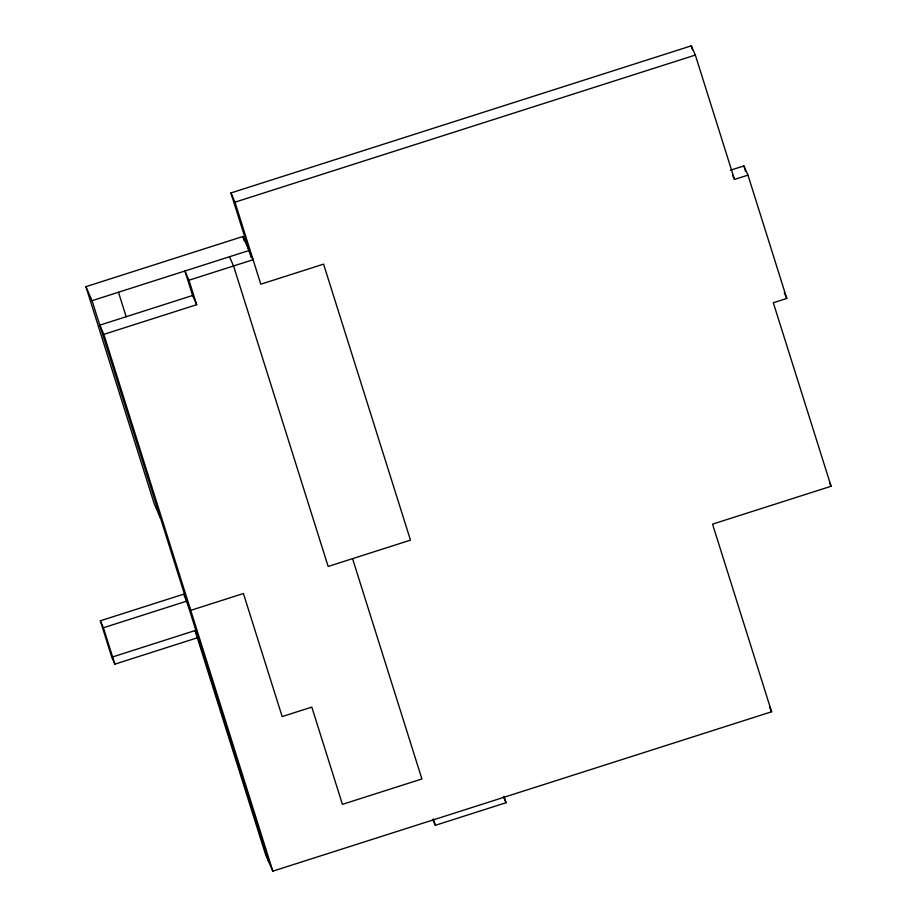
<?xml version="1.0" encoding="UTF-8"?>
<svg xmlns="http://www.w3.org/2000/svg" width="917" height="917" viewBox="0 0 917 917"><rect width="100%" height="100%" fill="white"/><g stroke="black" fill="none" stroke-linecap="round" stroke-linejoin="round"><path stroke-width="1.38" d="M251.235 257.517L230.912 192.96L691.28 45.85L695.338 55.066L734.494 179.434L747.974 175.124L786.797 298.438L773.318 302.748L831.1 486.262L712.543 524.146L771.61 711.764L272.842 871.15L265.712 854.976L195.057 630.575L111.794 657.191L100.343 620.798L183.606 594.193L190.736 610.367L243.418 593.528L282.161 716.578L311.803 707.11L342.419 804.358L421.912 778.957L352.552 558.659M230.912 192.96L234.97 202.176L695.338 55.066M160.601 518.323L154.423 504.327L85.9 286.677L242.856 236.517L253.092 259.729L188.959 280.224L184.902 271.008L192.604 295.492L196.674 304.696L103.839 334.361L99.781 325.157L192.604 295.492M85.9 286.677L92.067 300.673L249.034 250.513M730.436 170.218L743.905 165.92L747.974 175.124M100.343 620.798L103.415 627.755L186.678 601.151M111.794 657.191L114.866 664.149L198.129 637.544L195.057 630.575M432.778 819.511L435.334 825.311L506.069 802.719L504.098 796.426M732.465 174.826L734.494 179.434M784.253 292.683L786.797 298.438M829.576 482.812L831.1 486.262M769.581 707.167L771.61 711.764M503.513 796.919L506.069 802.719M229.491 256.76L233.56 265.976L328.16 566.454L410.484 540.147L323.586 264.142L260.795 284.201L234.97 202.176M743.905 165.92L745.613 171.341M691.28 45.85L692.553 49.908M433.363 819.03L435.334 825.311M242.856 236.517L244.14 240.598M188.959 280.224L196.674 304.696M118.476 292.236L126.179 316.709M103.839 334.361L272.842 871.15M92.067 300.673L268.784 861.934M103.415 627.755L114.866 664.149"/></g></svg>
